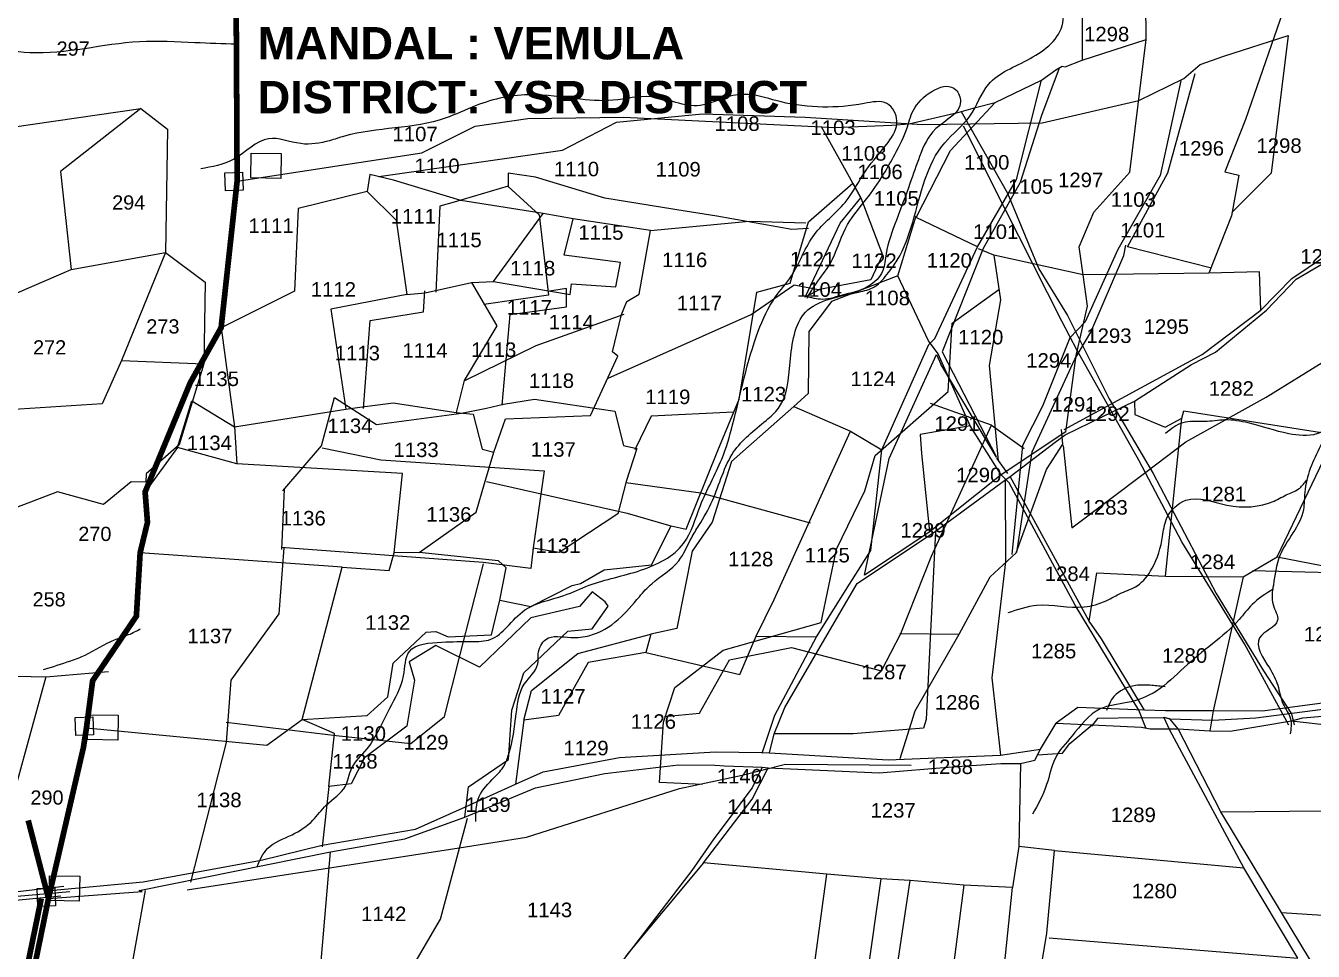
# Model space of a CAD drawing. Header units: inches. Extents: x 203261 to 228925, y 1594290 to 1605484.
# Drawn here: x 212986 to 214796, y 1599937 to 1601238 of the extents above; entities that cross this region are included whole.
import ezdxf
from ezdxf.enums import TextEntityAlignment as Align

# ---------------------------------------------------------------- set-up
doc = ezdxf.new("R2010")
doc.units = ezdxf.units.IN
doc.header["$MEASUREMENT"] = 0
doc.linetypes.add('HIDDEN2', pattern=[0.1875, 0.125, -0.0625])
for name, color, linetype in [('PLOT NO', 7, 'Continuous'), ('PLOTS', 7, 'Continuous'), ('PLOTS NO', 7, 'Continuous'), ('ROAD', 1, 'Continuous'), ('STREAM', 4, 'Continuous'), ('TEXT', 1, 'Continuous'), ('VILLAGE BOUNDRY', 5, 'Continuous'), ('VILLAGE BOUNDRY STONE', 1, 'Continuous'), ('VILLAGE BOUNDRY STONES', 1, 'Continuous')]:
    doc.layers.add(name, color=color, linetype=linetype)
doc.styles.get("Standard").update_dxf_attribs({"font": 'arial.ttf'})

msp = doc.modelspace()

# ---------------------------------------------------------------- linework, layer by layer
msp.add_lwpolyline([(213345.7, 1600501.4), (213349.5, 1600586.4)])
at = {"layer": 'PLOTS'}
for points in [[(214809.2, 1601478.2), (214782, 1601475.8), (214643.2, 1601388.2), (214586.2, 1601353.9), (214471.5, 1601267.5), (214471.3, 1601189.5)], [(213071, 1600250.6), (213324.9, 1600226.4), (213374.5, 1600262.4), (213466, 1600268.3), (213494.9, 1600294.2), (213502.4, 1600341.8), (213548.8, 1600385.5), (213562.4, 1600386), (213579.5, 1600378.9), (213640.6, 1600381.6), (213652.3, 1600430.5), (213695.9, 1600421.5), (213754.2, 1600451.1), (213765.7, 1600453.7), (213799.2, 1600473), (213865.7, 1600479.8), (213893.1, 1600534.8), (213914.6, 1600530), (213958.9, 1600640.6), (213988.8, 1600712.9), (214013.9, 1600863.5), (214060.8, 1600876.3), (214086.3, 1600962.4), (214149, 1601016.8), (214104.7, 1601095.9), (214121, 1601094.8), (214203.8, 1601098.4), (214227.4, 1601100.2), (214298.5, 1601116.7), (214321.1, 1601123), (214349.1, 1601130), (214414.3, 1601161.8), (214434.4, 1601176), (214443.4, 1601181.2), (214447.5, 1601180.3), (214471.3, 1601189.5), (214561.3, 1601218.6), (214560.8, 1601271.6)], [(214761.6, 1601281), (214701.2, 1601106.3), (214671.9, 1601032.6), (214691.5, 1601027.8), (214681.5, 1600970.6), (214649.7, 1600890)], [(213482, 1601026), (213740.4, 1601063.2), (213816.4, 1601102.7), (213937.4, 1601114.2), (214081.7, 1601109.4), (214247, 1601099.1), (214415.2, 1601101.8), (214551.1, 1601133.1), (214614.4, 1601164), (214637.2, 1601183.5), (214670.8, 1601195.3), (214760.9, 1601224.2), (214737.3, 1601030.6), (214681.8, 1600975.5), (214681.8, 1600975.5)], [(214722.5, 1600838.3), (214720.6, 1600892.2), (214649.7, 1600890), (214472.9, 1600888), (214466.9, 1600927.3), (214487.8, 1600975.8), (214538.3, 1601032), (214561.3, 1601218.6)], [(214438.9, 1601178.6), (214414.2, 1601111.7), (214384.3, 1601017.8)], [(214324.3, 1600927.4), (214379.1, 1601021.9), (214414.3, 1601161.8)], [(214610.2, 1601160.6), (214581.2, 1601027.5), (214521.4, 1600923.3), (214475.7, 1600821.8), (214454.2, 1600799.3), (214415.7, 1600703.3), (214387.5, 1600647.7), (214372.3, 1600494.7)], [(214653.3, 1600897), (214534.9, 1600927.1), (214591.6, 1601031.5), (214630.3, 1601170.8)], [(214144.3, 1600452.7), (214174.2, 1600500.3), (214189.4, 1600641.8), (214255.5, 1600790), (214264.2, 1600798.3), (214324.3, 1600927.4), (214237.9, 1600968.5), (214286.1, 1601062.9), (214349.1, 1601130)], [(213282.9, 1601019.5), (213542.5, 1601059.5), (213617.6, 1601096.7), (213691.9, 1601107.7), (213826.7, 1601109.5), (214104.7, 1601095.9)], [(214301, 1601117.4), (214366.4, 1601002.6), (214410.2, 1600896.4), (214450.5, 1600830.7), (214509.1, 1600713.4), (214571.1, 1600608.6), (214659.8, 1600439.6), (214726.2, 1600330.8), (214765.5, 1600270.6), (214769.6, 1600254.8)], [(214762.2, 1600254.5), (214699.5, 1600369.1), (214611.4, 1600512.1), (214551, 1600627.1), (214464.1, 1600781.4), (214442.6, 1600822.6), (214362.1, 1600982.2), (214304.4, 1601096.9)], [(214086.5, 1600953.1), (214062.9, 1600951.8), (213957.7, 1600970.5), (213912.9, 1600977.3), (213799.9, 1600995.8), (213702.3, 1601025.3), (213664.3, 1601031), (213664.3, 1601012.4), (213588.1, 1600990.1), (213568.1, 1600984.5), (213562.3, 1600863.6)], [(214745.5, 1600491.4), (214805.4, 1600616.4), (214832, 1600671.8), (214845, 1600768.6), (214833.4, 1600787), (214833.1, 1600832.9), (214843, 1600875.6), (214904.7, 1600957.5), (214943.6, 1600977.3), (215050.2, 1601034.8)], [(213864.1, 1600950.4), (213755.5, 1600966.8), (213713.3, 1600974.2), (213597.4, 1600992.4), (213502.8, 1601021.1), (213469.6, 1601028.9), (213466, 1601004.9), (213368.8, 1600981.3), (213363.6, 1600864.9), (213260.4, 1600813.5), (213279.3, 1600674), (213282.4, 1600622)], [(214082, 1600856.2), (214131.2, 1600960.4), (214160.1, 1600996), (214149, 1601016.8), (214160.1, 1600996), (214190.7, 1600915.9), (214174, 1600880.6), (214101.9, 1600867.2), (214082, 1600856.2)], [(214384.3, 1601017.8), (214331.9, 1600924.9), (214274.3, 1600779.5), (214350.7, 1600631.5), (214272.6, 1600762.2)], [(213466, 1601004.9), (213506.7, 1600964.5), (213521.5, 1600860), (213414.7, 1600839.7), (213435.6, 1600698.7)], [(213664.3, 1601012), (213707.7, 1600972.2), (213720.9, 1600859.2), (213630, 1600846.2), (213630, 1600846.2), (213630, 1600846.2)], [(214446.2, 1600670.3), (214640.1, 1600775.9), (214722.5, 1600838.3), (214766.3, 1600882.7), (214835.2, 1600928.9), (214917.5, 1600993.4)], [(213521.5, 1600860), (213547.5, 1600862.3), (213612.6, 1600877.1), (213643.5, 1600878.3), (213751.3, 1600860.2), (213753.3, 1600875.1), (213815.5, 1600870.9), (213822, 1600905.1), (213742.7, 1600915.6), (213755.5, 1600966.8)], [(213538.8, 1600497.5), (213619.2, 1600553.9), (213630.7, 1600594.2), (213643.9, 1600638.6), (213660.5, 1600685.2), (213780, 1600689.8), (213818.2, 1600773.5), (213810.6, 1600779.5), (213823.3, 1600832.1), (213831.1, 1600850.5), (213848.2, 1600860.8), (213864.1, 1600950.4), (214003.1, 1600963.2), (214082.6, 1600961.1)], [(213643.5, 1600878.3), (213713.3, 1600974.2)], [(214212.2, 1600886.6), (214237.9, 1600970.7)], [(214448.2, 1600667.1), (214462.9, 1600774.6), (214479, 1600843.9), (214472.9, 1600888), (214346.9, 1600915.5), (214325.5, 1600924.6)], [(214379.6, 1600497.4), (214400.8, 1600638.9), (214461, 1600769.2), (214483.7, 1600807.3), (214529.7, 1600915), (214532.9, 1600929.4)], [(214031.4, 1600215.8), (214038.1, 1600242.5), (214053, 1600279.2), (214129.1, 1600409.5), (214155, 1600453.8), (214265.3, 1600527.5), (214363.8, 1600600.1), (214369.9, 1600604.3), (214433.5, 1600652.7), (214447.2, 1600662.7), (214499.4, 1600688), (214544.8, 1600710.3), (214625, 1600761.8), (214658.9, 1600779.2), (214730.8, 1600838.3), (214772.1, 1600881.9), (214839, 1600920.6)], [(214346.9, 1600915.5), (214356.5, 1600852.7), (214340.7, 1600760.1), (214353.1, 1600626.2)], [(214588.4, 1600464.2), (214611.6, 1600686.4), (214614.5, 1600696.5), (214808.1, 1600666.3), (214822.5, 1600754.3), (214810, 1600804.8), (214840, 1600919.5)], [(214560.8, 1600250.6), (214551, 1600275.5), (214461.5, 1600423.2), (214368.5, 1600595.3), (214357.5, 1600606.5), (214313.6, 1600675.6), (214268.8, 1600776.8), (214255, 1600794.8), (214212.2, 1600886.6), (214118.8, 1600850.1), (214086.7, 1600808.3), (214086, 1600721.1), (214065.6, 1600702.7), (213978.1, 1600625.5), (213951.1, 1600540.1), (213922.9, 1600499.3), (213901.3, 1600390.6), (213864.8, 1600382.5), (213857.9, 1600356.7), (213776.6, 1600342.7), (213734.8, 1600268.2), (213686.1, 1600261.7), (213674.5, 1600171.4)], [(213612.6, 1600877.1), (213648.2, 1600816), (213602, 1600739.4), (213590.8, 1600694)], [(213655.5, 1600704.7), (213667, 1600832), (213746.3, 1600842.8), (213746.1, 1600868.6), (213722, 1600864.9)], [(213804.9, 1600742.4), (214005.9, 1600832.2), (214066.2, 1600873.6), (214103.1, 1600866.7)], [(213937.2, 1600171.1), (213877.1, 1600173.9), (213882.5, 1600258.5), (213898.3, 1600307.7), (213966.3, 1600359.9), (214104.1, 1600398.7), (214125.8, 1600502.1), (214165.7, 1600584), (214180.4, 1600633.9), (214283.1, 1600723.9), (214288.5, 1600819.8), (214354.2, 1600867.3)], [(213460.8, 1600699.7), (213470.1, 1600823.7), (213545.1, 1600835.8), (213546.7, 1600865.1)], [(213603, 1600739), (213703.6, 1600788.6), (213827.1, 1600832.4)], [(214165.4, 1600465.3), (214199.7, 1600629.3), (214266.6, 1600775.8), (214272.6, 1600762.2)], [(214444.5, 1600647.6), (214456.7, 1600532.1), (214560.9, 1600610.1), (214617.1, 1600652.8), (214730.1, 1600715.9), (214815, 1600768.1)], [(213199.1, 1600644.8), (213219.4, 1600710.8), (213279.3, 1600674), (213435.6, 1600698.7), (213455.4, 1600701.8), (213502.3, 1600707.6), (213590.8, 1600694), (213614.7, 1600692.1), (213627.4, 1600642.6), (213643.9, 1600638.6)], [(213347.2, 1600584.2), (213401.6, 1600647.3), (213419.9, 1600715.3), (213478.8, 1600677.5), (213598.6, 1600693.2), (213633.5, 1600700.1), (213657.4, 1600706), (213700.9, 1600713.2), (213814, 1600696), (213826.3, 1600647.7), (213845, 1600643.5), (213830.1, 1600597.3), (213818.3, 1600551.8), (213735.8, 1600497.2), (213699.2, 1600503.2), (213695.9, 1600474.7), (213628.9, 1600483.2), (213344.7, 1600504.3)], [(213884, 1600266.6), (213933.4, 1600271.6), (213975.5, 1600346.2), (214062.6, 1600363.9), (214189, 1600331), (214216.1, 1600383.6), (214259.5, 1600492.1), (214343.9, 1600676.3), (214257.9, 1600706.7)], [(214544.8, 1600710.3), (214545.4, 1600691.4), (214588.2, 1600673.6), (214611.6, 1600686.4)], [(213981.2, 1600694.5), (213865.2, 1600689.2), (213842.4, 1600641.8)], [(214065.6, 1600702.7), (214145.5, 1600667.8)], [(214215.2, 1600207.6), (214236.6, 1600274.7), (214298.4, 1600382.6), (214342.1, 1600463.1), (214378.4, 1600496.9), (214421.1, 1600614.1), (214444, 1600649.5), (214442.5, 1600670.1)], [(214313.6, 1600675.6), (214243.5, 1600663.1), (214245.4, 1600636.7), (214256.7, 1600527)], [(214343.9, 1600676.3), (214389.6, 1600643.4)], [(213857.9, 1600356.7), (213989.8, 1600325.9), (214013, 1600379.6), (214038, 1600431.1), (214145.5, 1600667.8), (214189.4, 1600641.8)], [(214448.2, 1600667.1), (214357.5, 1600606.5)], [(213374.5, 1600262.4), (213430.5, 1600476.5), (213496.7, 1600472.1), (213503.8, 1600496.9), (213515.4, 1600608.3), (213282.4, 1600622), (213199.1, 1600644.8), (213153.5, 1600582.5)], [(213402.3, 1600644.7), (213485, 1600627.6), (213714.7, 1600612.4), (213698.6, 1600500.7)], [(214350.7, 1600630), (214366.5, 1600608.5)], [(213633.8, 1600597.4), (213831.6, 1600552.8), (213889.4, 1600536), (213893.1, 1600534.8)], [(213829.6, 1600595.8), (213935.1, 1600581.4), (214088.6, 1600539.2)], [(214357.5, 1600606.5), (214255.6, 1600525.3), (214165.4, 1600465.3)], [(214363, 1600600.9), (214363.5, 1600484.4), (214344.4, 1600321.2), (214356.7, 1600212.1)], [(215002.6, 1599561.3), (214914.5, 1599717.6), (214853.8, 1599826), (214831.8, 1599858.6), (214751.5, 1599991.1), (214666.3, 1600132.5), (214606.3, 1600249.2), (214594.8, 1600263.2), (214654.9, 1600261.5), (214715.4, 1600265), (214914.9, 1600290.6), (215011.3, 1600307), (215011.3, 1600311.3), (214924.9, 1600300.8), (214724.9, 1600274), (214655.6, 1600274.8), (214588.6, 1600274.5), (214559.1, 1600275.7), (214498.6, 1600376.1), (214481.4, 1600400.8), (214369.9, 1600604.3)], [(214765.6, 1600260.7), (214848.2, 1600251.3), (214872.1, 1600249.3), (215010.7, 1600270.9), (215107.8, 1600275.8), (215205.9, 1600285.4), (215737.3, 1600325.7), (215878.9, 1600341.3), (215940, 1600344), (215991.2, 1600347.5), (216117.8, 1600363.3), (216246.4, 1600399.6), (216250.6, 1600413.2), (216287, 1600431.4), (216454.9, 1600416.4), (216461.3, 1600429.4), (216642.8, 1600473.6), (216689, 1600486.3), (216747, 1600494.8), (216819.4, 1600526.3), (216860.9, 1600540.6), (216889, 1600540.2), (217059.7, 1600576.5)], [(214265.3, 1600527.5), (214251.9, 1600262.6), (214248, 1600250.5), (214149.3, 1600242.2), (214038.1, 1600242.5)], [(213430.5, 1600476.5), (213146.5, 1600497)], [(213217.9, 1600033.7), (213268.1, 1600230), (213274.7, 1600317.8), (213342, 1600411.3), (213349.1, 1600503.8)], [(213652.3, 1600430.5), (213661.3, 1600475.6), (213650.7, 1600485.4), (213538.8, 1600497.5), (213503.8, 1600496.9)], [(214697.8, 1600462.9), (214745.5, 1600491.4)], [(214745.5, 1600491.4), (214951, 1600451.5)], [(213267.6, 1600258.6), (213422.2, 1600239.8), (213527.3, 1600228.9), (213574.6, 1600266.5), (213596.8, 1600353.9), (213629.3, 1600481.5)], [(214710.9, 1600472.2), (214895.2, 1600467.4), (214872.3, 1600379), (214847.9, 1600249)], [(214021.3, 1600215.2), (214039, 1600268.7), (214097.5, 1600378.8), (214144.3, 1600452.7)], [(214481.4, 1600400.8), (214491.8, 1600468.8), (214588.4, 1600464.2), (214697.8, 1600462.9), (214655.6, 1600274.8), (214651, 1600246.6)], [(213603.2, 1600125.1), (213608.3, 1600167.8), (213664.6, 1600206), (213669.3, 1600275.5), (213685.9, 1600328.3), (213747.9, 1600386.9), (213782.4, 1600390.2), (213804.7, 1600421.7), (213800.5, 1600428), (213782.4, 1600441.9), (213764.6, 1600421.6), (213696, 1600405.4), (213623.8, 1600335.9), (213562.4, 1600366.7), (213524.7, 1600343.6), (213532.2, 1600317.9), (213521.6, 1600253.2), (213462, 1600208.5), (213443.3, 1600172.2), (213412, 1600168.4), (213419.9, 1600242.6), (213374.5, 1600262.4)], [(213686.1, 1600261.7), (213697.1, 1600303.2), (213762.1, 1600355.3), (213864.8, 1600382.5)], [(214013, 1600379.6), (214097.5, 1600378.8)], [(214214.8, 1600383.2), (214298.1, 1600382.4)], [(213019.8, 1600022), (213150.9, 1600034.2), (213316.7, 1600064.8), (213402.4, 1600085.9), (213533.8, 1600108.1), (213604.3, 1600139.8), (213674.5, 1600171.4), (213713.1, 1600188.9), (213820.5, 1600209.1), (213955.7, 1600216.8), (214021.4, 1600216.1), (214031.4, 1600215.8), (214198.5, 1600205.9), (214356.7, 1600212.1), (214412.8, 1600220.6), (214434.9, 1600257.2), (214554.7, 1600251.8), (214567, 1600249.4), (214593.4, 1600249.4), (214606.3, 1600249.2), (214651, 1600246.6), (214679.4, 1600245.9), (214765.6, 1600260.7), (214781.9, 1600264.9), (214908.6, 1600275.8)], [(214559.1, 1600275.7), (214465.2, 1600279.2), (214434.9, 1600257.2)], [(214408.7, 1600212.9), (214443.8, 1600215.1), (214454.1, 1600228.9), (214485.3, 1600255.2)], [(214425.1, 1599955.5), (214774.7, 1599926.9), (214698.6, 1600053.7), (214594.5, 1600247.7), (214586, 1600265.6), (214594.8, 1600263.2), (214590.4, 1600264.4), (214550.5, 1600264.7), (214492.7, 1600263.8), (214484.4, 1600253)], [(213149.3, 1600020.6), (213145.1, 1600022.1), (213414.2, 1600076.4), (213518.8, 1600094.7), (213603.2, 1600125.1), (213702.7, 1600166.5), (213800.1, 1600186.5), (213903.8, 1600198.8), (213954.5, 1600198.3), (213968.3, 1600197.4), (214021.1, 1600195.4), (214029.9, 1600194.7), (214185.9, 1600187.3), (214288.5, 1600195.7), (214357, 1600200.4), (214384.8, 1600200.8), (214404.6, 1600205.2), (214412.8, 1600220.6)], [(213212.6, 1600022.9), (213595.3, 1600081.9), (213690, 1600097.2), (213905, 1600165.4), (213993.1, 1600184.2), (214054.1, 1600199.6), (214230.8, 1600198.2)], [(214384.8, 1600200.8), (214382.4, 1600083.8), (214373.2, 1600026.4), (214304.9, 1600029.6), (214229.6, 1600036.2), (214188.1, 1600038.6), (214112.1, 1600045), (213938.8, 1600061.1), (214007.1, 1600150.5), (214029.9, 1600194.7)], [(214021.1, 1600195.4), (214007.2, 1600166.3), (213953.5, 1600094.8), (213922.4, 1600050.3), (213741.4, 1599814.1), (213672.4, 1599684.7), (213634.8, 1599558.4), (213634.1, 1599551.4)], [(213412, 1600168.4), (213402.6, 1600083.6)], [(214666.3, 1600132.5), (215004.8, 1600136.1)], [(213495.8, 1599856.6), (213568.9, 1599981.7), (213606.8, 1600123.6)], [(213447.3, 1599197.9), (213491.7, 1599304.8), (213584.5, 1599465.1), (213633.5, 1599552.7), (213495.2, 1599570.2), (213384.8, 1599586.3), (213331.4, 1599590.4), (213348.5, 1599681.6), (213377.8, 1599803), (213396.4, 1599867.7), (213414.2, 1600076.4)], [(214402.7, 1599849.1), (214421.5, 1599962.1), (214432.3, 1600078.2), (214382.4, 1600083.8)], [(214432.3, 1600078.2), (214698.6, 1600053.7)], [(213938.8, 1600061.1), (213832.4, 1599933.4), (213746.8, 1599810.1), (213678.8, 1599684.8), (213647.4, 1599555.5), (213561.8, 1599415), (213502.7, 1599306.4), (213463, 1599204.9), (213448.6, 1599178.4), (213372.7, 1599028.9), (213312.8, 1598895.6), (213263.7, 1598766.3), (213201.3, 1598626.3), (213162.5, 1598495.7), (213146, 1598434.9), (213114, 1598374.6), (213098.3, 1598352.3), (213036.9, 1598260.9), (212966.7, 1598134.7), (212928.9, 1598060.3), (212886.6, 1597975.2), (212851, 1597914.4), (212840.5, 1597858.7)], [(213971.3, 1599393.2), (214062.7, 1599679.2), (214112.1, 1600045)], [(214188.1, 1600038.6), (214128.1, 1599617.1), (214099, 1599466.7), (214081.8, 1599348.9)], [(214125.5, 1599343.1), (214229.6, 1600036.2)], [(213017.6, 1600010.8), (213149.3, 1600020.6)], [(213153.6, 1600022.1), (213116.9, 1599817.6)], [(214304.9, 1600029.6), (214234.9, 1599491), (214213.9, 1599336.6)], [(214301.6, 1599328.9), (214373.2, 1600026.4)], [(214751.5, 1599991.1), (214996.7, 1599975.2)]]:
    msp.add_lwpolyline(points, dxfattribs=at)
at = {"layer": 'PLOTS NO'}
for points in [[(212814.3, 1601073.5), (213147.5, 1601121.6), (213184.9, 1601092.8), (213182, 1600919.4), (213237.8, 1600877.3), (213235.9, 1600762.5), (213201.5, 1600648.9), (213154.8, 1600608.1), (213154.6, 1600596.2), (213133.8, 1600596.6), (213094.8, 1600564.6), (213030.5, 1600582.7), (212866.9, 1600520.5), (212858.7, 1600614.8), (212860, 1600691.4), (212883.2, 1600794.8), (212938.2, 1600847.3), (213049.5, 1600895.2), (213182, 1600919.4), (213120.1, 1600767.3), (213235.9, 1600762.5)], [(213147.5, 1601121.6), (213034.4, 1601033.2), (213049.5, 1600895.2)], [(213120.1, 1600767.3), (213093.1, 1600706.2), (212860, 1600691.4)], [(213039.2, 1600027.4), (212928.9, 1600015.1), (212817.6, 1600019.3), (212782.6, 1600029.2), (212720.6, 1600037.3), (212665.6, 1600042.8), (212621.3, 1600056.4), (212518.7, 1600087.4), (212383.7, 1600145.8), (212350.2, 1600155.7), (212265.6, 1600193.8), (212184.9, 1600196.5), (212098.6, 1600176.7), (211948.4, 1600209.2), (211836.3, 1600223.5), (211820, 1600216.5), (211743.5, 1600250.7), (211701.6, 1600252.1), (211688.7, 1600270.7), (211729.5, 1600342.7), (211635.7, 1600355.2), (211552.3, 1600323.3)], [(212867.4, 1600325.9), (213013.7, 1600322.4), (213102.1, 1600330.2)], [(213013.7, 1600322.4), (212928.9, 1600015.1)], [(212600.5, 1599700.7), (212691.1, 1600029.6), (212815.3, 1600011.3), (212946.5, 1600006.2), (213035, 1600014.6)]]:
    msp.add_lwpolyline(points, dxfattribs=at)
at = {"layer": 'ROAD'}
msp.add_lwpolyline([(211830.3, 1600220.9), (212081.8, 1600172.2), (212188.6, 1600191.2), (212267.1, 1600187.2), (212397.1, 1600127.3), (212524.7, 1600079.9), (212661.3, 1600037.3), (212751.4, 1600026.1), (212832.5, 1600013.5), (212930.9, 1600010.3), (213047.6, 1600020.5)], dxfattribs=at)
at = {"layer": 'STREAM'}
for points in [[(217719.5, 1601918.2), (217647.6, 1601953.7), (217583, 1601994.1), (217500.7, 1602041.2), (217433.9, 1602102.3), (217290.8, 1602188.3), (217213.1, 1602218.8), (217148.5, 1602240.5), (217091.8, 1602266.4), (216988.8, 1602271.3), (216890.9, 1602286.3), (216784, 1602291.6), (216680.8, 1602288.2), (216590.5, 1602314.3), (216499.1, 1602330.2), (216394.2, 1602351.7), (216316.1, 1602376.1), (216228, 1602398.9), (216160.7, 1602405), (215974.9, 1602363.2), (215861, 1602282.6), (215788.6, 1602183.3), (215754.6, 1602118.7), (215707, 1602045), (215641, 1601973.8), (215592, 1601877.9), (215529, 1601757.5), (215487.3, 1601669), (215437.9, 1601558.5), (215398.4, 1601440), (215373.8, 1601382.2), (215352.1, 1601334.2), (215298.2, 1601282.8), (215206.3, 1601244.9), (215146.2, 1601206.1), (215131.6, 1601169), (215133, 1601145.1), (215104.1, 1601108.7), (215075.8, 1601080.3), (215046.9, 1601043), (214986.2, 1601013.2), (214944.6, 1600990.1), (214920.3, 1600967.8), (214877.5, 1600932.5), (214838.2, 1600883.1), (214831.9, 1600838.3), (214830.3, 1600801.5), (214835.2, 1600745.2), (214825.3, 1600685.7), (214806.7, 1600647.3), (214784.3, 1600581.9), (214782.5, 1600557.7), (214749.4, 1600492.9), (214740.2, 1600451.5), (214739.9, 1600424), (214746.2, 1600402), (214720.9, 1600377.5), (214734.6, 1600335.1), (214746.3, 1600310.7), (214754.1, 1600284.1), (214764.3, 1600263.6), (214763.8, 1600242.1)], [(213618.7, 1600118.9), (213623.3, 1600154.4), (213644.9, 1600181.2), (213658.3, 1600197.5), (213664.9, 1600214), (213675.5, 1600270.6), (213686.7, 1600312), (213705.7, 1600340.8), (213706.4, 1600354.8), (213717.1, 1600375.2), (213752, 1600377.8), (213778.8, 1600380.6), (213818.8, 1600403), (213848.7, 1600435.2), (213865.9, 1600453.4), (213903.9, 1600485.5), (213921.8, 1600517.7), (213932.2, 1600535.2), (213951.4, 1600570.6), (213981.2, 1600638.7), (214026.8, 1600683.1), (214044.4, 1600700.4), (214060.6, 1600765), (214082.4, 1600835.3), (214157, 1600863.5), (214179.2, 1600871.1), (214198.9, 1600891), (214211.2, 1600908.5), (214233, 1600961.8), (214278, 1601073.5), (214313.3, 1601111), (214339.6, 1601155.7), (214398.2, 1601192), (214444, 1601242.2), (214448.8, 1601276.4), (214498.3, 1601303.1), (214552.4, 1601344.4), (214589.4, 1601375.3), (214626.7, 1601397.5), (214659.7, 1601418.4), (214693.3, 1601452.4), (214749.1, 1601478.5), (214838.6, 1601503.8), (214856.1, 1601503.4), (214933, 1601519.4), (214977.8, 1601515.7), (215046.8, 1601539.1), (215117.1, 1601583.2), (215150, 1601606.3), (215224.7, 1601649.5), (215256.9, 1601693.3), (215304.1, 1601713.7), (215326.9, 1601716.7), (215330.6, 1601677.6), (215334.9, 1601623.3), (215353, 1601577.1), (215372.9, 1601541.9), (215378.7, 1601505), (215381.2, 1601440.8), (215312.7, 1601350.4), (215295.4, 1601318.1), (215208.1, 1601289.7), (215153.8, 1601253.8), (215109.4, 1601189.9), (215086.7, 1601154.2), (215062.9, 1601120.5), (215017.6, 1601079.5), (214979.8, 1601042.1), (214909.6, 1600967.4), (214870.4, 1600936.4), (214844.7, 1600925.8), (214838.8, 1600883.3)], [(214084.4, 1600855.2), (214097.2, 1600875.4), (214117.2, 1600904), (214138.4, 1600953.1), (214166.8, 1600993), (214192, 1601029.3), (214207.9, 1601057.2), (214225.5, 1601095.9), (214236, 1601122.9), (214293.5, 1601148.2), (214300.3, 1601131.5), (214265.7, 1601093.4), (214242.7, 1601054.4), (214229.2, 1601016.5), (214210.1, 1600964.8), (214195.6, 1600917.3), (214191.1, 1600894), (214161.5, 1600867), (214135.9, 1600859.9), (214106.2, 1600853.3), (214082.2, 1600857.8)], [(213311, 1600055.4), (213325.7, 1600081), (213360.2, 1600100.5), (213389.5, 1600120.7), (213408.2, 1600142.2), (213435.2, 1600168.7), (213443.9, 1600193.6), (213465.4, 1600220.7), (213482.5, 1600248.6), (213497.7, 1600278.3), (213516.9, 1600323.8), (213525.1, 1600358), (213570.7, 1600371.3), (213612.1, 1600372.2), (213639.8, 1600375.3), (213662.2, 1600392.5), (213687.7, 1600416.5), (213742.5, 1600436.9), (213777.9, 1600451.2), (213850.4, 1600472.3), (213910.8, 1600510.1), (213934.5, 1600563.2), (213964.5, 1600628.8), (213979.7, 1600676.8), (214015.8, 1600808.5), (214039.8, 1600856.3), (214062.4, 1600886.3), (214094.8, 1600944.6), (214137.9, 1600989.7), (214167.4, 1601034.9), (214198.4, 1601074.1), (214210.9, 1601104.5), (214196.8, 1601128.6), (214164.8, 1601128.7), (214106.6, 1601123.8), (214048, 1601131), (214001.4, 1601141.4), (213973, 1601138.3), (213934.1, 1601125.9), (213865, 1601138.2), (213811.5, 1601133.4), (213759.2, 1601135.4), (213697.1, 1601141.2), (213619, 1601125.9), (213575.5, 1601108), (213433.7, 1601082.8), (213412.9, 1601076.5), (213372.3, 1601072.3), (213327.2, 1601079.3), (213278.1, 1601050.3), (213231.7, 1601037)], [(214821.3, 1600673.5), (214801.4, 1600664.2), (214762, 1600664.4), (214704.8, 1600679.5), (214672.1, 1600683.8), (214643.5, 1600681.4), (214612.7, 1600679.8), (214588.7, 1600664.9)], [(214367.2, 1600412.8), (214407.8, 1600423.2), (214474.2, 1600420.7), (214505.1, 1600429.5), (214526.7, 1600440.5), (214548.7, 1600450.6), (214569.7, 1600475.1), (214584.5, 1600520), (214589.9, 1600544.7), (214617.2, 1600570.7), (214674.9, 1600564), (214741.2, 1600569.7), (214760.7, 1600579.4), (214777.3, 1600588), (214787, 1600599.4)], [(214740.3, 1600446), (214710.2, 1600424), (214692.2, 1600403.1), (214654.5, 1600368.8), (214614.7, 1600335.6), (214575.7, 1600302.5), (214534.6, 1600286.2), (214496.6, 1600277.3), (214457.1, 1600239.5), (214433.4, 1600207.7), (214421.4, 1600170.9), (214401.5, 1600129.2)], [(213010.5, 1600332.7), (213048.8, 1600345.1), (213069.3, 1600353.1), (213110.5, 1600374.7), (213130.1, 1600381.8), (213147, 1600389.9)], [(214588.2, 1600308.4), (214569.3, 1600310.4), (214546.5, 1600310.2), (214516.1, 1600294.9), (214505.5, 1600275)]]:
    msp.add_spline(points, degree=3, dxfattribs=at)
for points, knots in [([(213281.5, 1601286.8), (213278, 1601286.3), (213252.6, 1601282.5), (213208.5, 1601274.9), (213145, 1601272.8), (213075.4, 1601275), (213005.1, 1601275.2), (212930.8, 1601270.7), (212862.6, 1601278), (212790, 1601293.3), (212716.6, 1601298.6), (212633.6, 1601293.2), (212544.8, 1601302.2), (212459.1, 1601283.1), (212349.9, 1601278.6), (212230.7, 1601243.7), (212080.7, 1601144.6), (211949.2, 1601238.1), (211835.5, 1601235.4), (211769, 1601261.7), (211683.3, 1601305.1), (211591.2, 1601339.2), (211444.7, 1601380.4), (211323.5, 1601381.2), (211170.4, 1601386.9), (211062.1, 1601368), (210941.6, 1601339.3), (210854.7, 1601317.2), (210756.9, 1601307.3), (210714.5, 1601168.4), (210700, 1601033.1), (210641, 1600894), (210608.4, 1600798), (210580.8, 1600716), (210576.8, 1600633.8), (210512.3, 1600546.6), (210438.9, 1600512.5), (210389.8, 1600489.7)], [7.738135, 7.738135, 7.738135, 7.738135, 9.16371, 18.097951, 25.775833, 34.716971, 46.215068, 54.11881, 64.716797, 73.765756, 84.05816, 94.282535, 107.287829, 119.735699, 129.429991, 151.207694, 170.097962, 195.493993, 206.586156, 215.508742, 223.926421, 245.413403, 254.988513, 285.177292, 293.770077, 316.794131, 329.241773, 343.43688, 354.305709, 364.536392, 396.17179, 411.766073, 424.709891, 437.209966, 446.559922, 457.192137, 478.774689, 478.774689, 478.774689, 478.774689]), ([(210469.1, 1600009.8), (210485.7, 1600018.8), (210521.4, 1600038), (210580.9, 1600041.3), (210642, 1600031.9), (210715.9, 1600047.8), (210796.9, 1600066.3), (210880.8, 1600050.2), (210952.4, 1600074), (211020.8, 1600088.2), (211071.7, 1600123.9), (211111.2, 1600183.8), (211169.3, 1600247.4), (211255.4, 1600274.8), (211312.1, 1600330.2), (211374.4, 1600364.2), (211392.1, 1600442.4), (211461.7, 1600477.8), (211521.8, 1600540.7), (211623.8, 1600564.6), (211719.4, 1600624.8), (211813.2, 1600730.8), (211931.5, 1600837.4), (211980.6, 1601005.7), (212102.3, 1601114.1), (212233.2, 1601143.3), (212345.3, 1601227.2), (212508.7, 1601240.5), (212687.2, 1601226.3), (212853, 1601233.8), (213000, 1601186.2), (213119.8, 1601220.5), (213217, 1601214.8), (213262.5, 1601213.1), (213281.9, 1601212.5)], [0, 0, 0, 0, 7.550841, 16.191315, 23.393759, 32.395415, 46.336222, 56.616264, 65.908728, 76.260338, 84.69969, 90.056556, 105.189451, 118.324199, 125.23744, 137.120072, 145.152484, 155.071321, 166.766767, 179.77904, 196.02938, 211.551113, 236.967726, 258.588431, 280.262968, 298.837355, 311.764787, 335.621144, 362.05389, 384.888597, 401.923971, 422.787003, 433.299347, 441.133547, 441.133547, 441.133547, 441.133547])]:
    msp.add_open_spline(points, degree=3, knots=knots, dxfattribs=at)
at = {"layer": 'VILLAGE BOUNDRY', "linetype": 'HIDDEN2', "ltscale": 75}
msp.add_lwpolyline([(213026.8, 1600050.5, 8, 8, 0), (213066.7, 1600222.9, 8, 8, 0), (213071, 1600250.6, 8, 8, 0), (213079.7, 1600317, 8, 8, 0), (213141.2, 1600407.7, 8, 8, 0), (213146.5, 1600497, 8, 8, 0), (213156.8, 1600539.7, 8, 8, 0), (213153.5, 1600582.5, 8, 8, 0), (213217.1, 1600736.3, 8, 8, 0), (213260.4, 1600813.5, 8, 8, 0), (213282.9, 1601019.5, 8, 8, 0), (213281.3, 1601317.3, 8, 8, 0), (213277.6, 1601390.2, 8, 8, 0), (213287.8, 1601465.3, 8, 8, 0), (213291, 1601539, 8, 8, 0), (213304.3, 1601780.3, 8, 8, 0), (213195.9, 1601840.4, 8, 8, 0), (213212.6, 1601902.8, 8, 8, 0), (213220.9, 1602002.7, 8, 8, 0), (213231.9, 1602088.6, 8, 8, 0), (213102.7, 1602105.2, 8, 8, 0), (212919.1, 1602123.6, 8, 8, 0)], format="xyseb", dxfattribs=at)
at = {"layer": 'VILLAGE BOUNDRY', "linetype": 'HIDDEN2', "ltscale": 75, "const_width": 8}
for points in [[(212982, 1599836.9), (213017.6, 1600010.8), (212989.1, 1600120.6), (213017.6, 1600010.8), (213066.7, 1600222.9), (213071, 1600250.6), (213079.7, 1600317), (213141.2, 1600407.7), (213146.5, 1600497), (213156.8, 1600539.7), (213153.5, 1600582.5), (213217.1, 1600736.3), (213260.4, 1600813.5), (213282.9, 1601019.5), (213281.3, 1601317.3)], [(212972.2, 1599838.9), (213007.4, 1600010.6)]]:
    msp.add_lwpolyline(points, dxfattribs=at)
at = {"layer": 'VILLAGE BOUNDRY STONE'}
for points in [[(213302.5, 1601059.1), (213345, 1601058.4), (213344.4, 1601023.5), (213302, 1601024.1)], [(213073, 1600269.1), (213115.5, 1600268.4), (213115, 1600233.5), (213072.5, 1600234.2)], [(213019, 1600042.8), (213061.5, 1600042.1), (213060.9, 1600007.1), (213018.5, 1600007.8)]]:
    msp.add_lwpolyline(points, close=True, dxfattribs=at)
at = {"layer": 'VILLAGE BOUNDRY STONES'}
for points in [[(213265.8, 1601031.3), (213290.5, 1601032.3), (213291.4, 1601007), (213266.7, 1601006)], [(213055.1, 1600265.4), (213079.8, 1600266.4), (213080.8, 1600241.1), (213056.1, 1600240.1)], [(213001.8, 1600024.8), (213026.5, 1600025.7), (213027.5, 1600000.4), (213002.8, 1599999.5)]]:
    msp.add_lwpolyline(points, close=True, dxfattribs=at)

# ---------------------------------------------------------------- texts
at = {"layer": 'PLOT NO'}
for s, p in [('1298', (214505.8, 1601226.4)), ('1108', (213986, 1601100.4)), ('1103', (214121, 1601094.8)), ('1107', (213533.2, 1601085.9)), ('1296', (214639.1, 1601065.7)), ('1110', (213564.1, 1601041.1)), ('1109', (213903.2, 1601036.3)), ('1106', (214187.2, 1601032.7)), ('1297', (214469.2, 1601021.3)), ('1105', (214209.9, 1600995.4)), ('1111', (213330.7, 1600957)), ('1115', (213595.1, 1600936.9)), ('1293', (214809.9, 1600913.7)), ('1121', (214092.2, 1600909.9)), ('1122', (214178.7, 1600907.6)), ('1112', (213418.3, 1600867.3)), ('1104', (214101.9, 1600867.2)), ('1117', (213693.9, 1600842.1)), ('1295', (214589.7, 1600815)), ('1120', (214328.7, 1600800.2)), ('1113', (213452, 1600777.8)), ('1114', (213547.2, 1600781.5)), ('1294', (214424.4, 1600767.4)), ('1135', (213253.8, 1600741.6)), ('1118', (213725, 1600739)), ('1124', (214177.3, 1600741.6)), ('1119', (213888.6, 1600716.2)), ('1123', (214023.3, 1600720)), ('1282', (214681.1, 1600728)), ('1291', (214295.2, 1600678.6)), ('1292', (214506.4, 1600692.6)), ('1134', (213243.8, 1600651.5)), ('1133', (213534.6, 1600641.8)), ('1290', (214325.9, 1600606.3)), ('1281', (214670.2, 1600579.5)), ('1283', (214503.7, 1600560.8)), ('1136', (213375.8, 1600545.6)), ('1289', (214247.5, 1600528.6)), ('1131', (213734.1, 1600506.8)), ('1128', (214005.2, 1600488.1)), ('1125', (214112.8, 1600493.6)), ('1284', (214450.5, 1600467.4)), ('1132', (213494.8, 1600398.8)), ('1137', (213244.6, 1600379.9)), ('1279', (214814.9, 1600382.4)), ('1285', (214431.3, 1600358.7)), ('1280', (214615.4, 1600352.4)), ('1287', (214192.8, 1600329.4)), ('1127', (213741.2, 1600295.1)), ('1286', (214295.9, 1600286.6)), ('1126', (213868.3, 1600259.6)), ('1130', (213460.5, 1600242.8)), ('1129', (213548.4, 1600230.5)), ('1288', (214286, 1600196)), ('1146', (213989.3, 1600182.7)), ('1138', (213257.4, 1600149.4)), ('1139', (213635.8, 1600142.7)), ('1144', (214004, 1600140)), ('1237', (214205.5, 1600134.7)), ('1289', (214543.2, 1600128.4)), ('1280', (214572.9, 1600021.3)), ('1142', (213489.1, 1599989.1)), ('1143', (213722.3, 1599994.7))]:
    msp.add_text(s, height=20.45, dxfattribs=at).set_placement(p, align=Align.MIDDLE_CENTER)
for s, p in [('1108', (214132.5, 1601048.4)), ('1298', (214716.5, 1601059.3)), ('1100', (214305.4, 1601035.8)), ('1110', (213728.4, 1601026.4)), ('1105', (214367.1, 1601001.8)), ('1103', (214511.4, 1600983.5)), ('1111', (213499, 1600959.9)), ('1101', (214318, 1600938.3)), ('1101', (214524.9, 1600940.4)), ('1115', (213762.7, 1600937.2)), ('1118', (213666.8, 1600887)), ('1116', (213880.5, 1600898.7)), ('1120', (214252.7, 1600897.9)), ('1117', (213901.3, 1600838.1)), ('1108', (214165.6, 1600845.1)), ('1114', (213721.2, 1600811.1)), ('1293', (214477.2, 1600792)), ('1113', (213612, 1600772.3)), ('1291', (214428, 1600695.5)), ('1134', (213409.7, 1600665.3)), ('1137', (213695.7, 1600632)), ('1136', (213548.9, 1600540.7)), ('1284', (214622.9, 1600473.9)), ('1129', (213741.8, 1600212.1)), ('1138', (213416.9, 1600193.4))]:
    msp.add_text(s, height=20.45, dxfattribs=at).set_placement(p)
at = {"layer": 'PLOTS NO'}
for s, p in [('297', (213029, 1601196)), ('294', (213107.1, 1600979.6)), ('273', (213155.2, 1600805.3)), ('272', (212995.9, 1600775.8)), ('270', (213059.5, 1600513.5)), ('258', (212995.2, 1600421.5))]:
    msp.add_text(s, height=20, dxfattribs=at).set_placement(p)
msp.add_text('290', height=20, dxfattribs=at).set_placement((213015.5, 1600152.7), align=Align.MIDDLE_CENTER)
at = {"layer": 'TEXT', "insert": (213311.7, 1601312.1), "char_height": 45.4775, "width": 1299.203, "attachment_point": 1}
msp.add_mtext('{\\fArial|b1|i0|c0|p34;\\C1;VILLAGE NAME :\\C5;NALLACHERUVU PALLI \\C1;MANDAL : \\C5;VEMULA                        \\C1;DISTRICT: \\C5;YSR DISTRICT}', dxfattribs=at)

doc.saveas('drawing.dxf')
